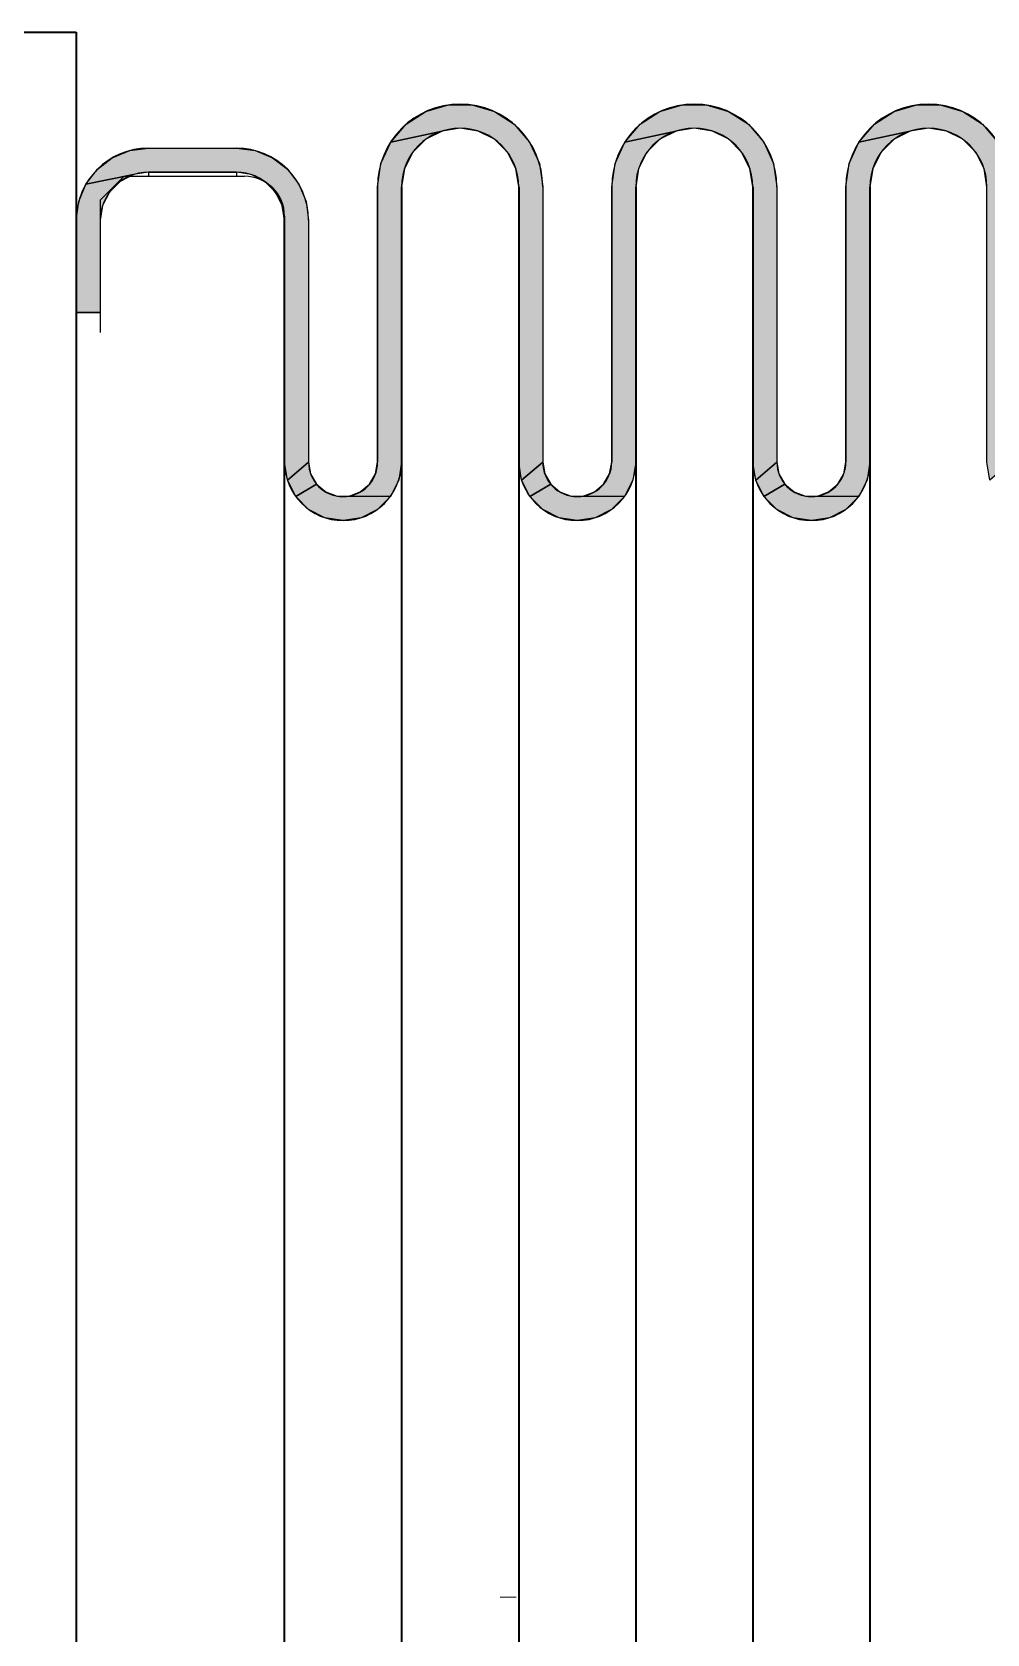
# Model space of a CAD drawing. Header units: millimetres. Extents: x -3183 to 3067, y 1033 to 2218.
# Drawn here: x -2808.56 to -2802.6, y 1899.43 to 1909.43 of the extents above; entities that cross this region are included whole.
import ezdxf

# ---------------------------------------------------------------- set-up
doc = ezdxf.new("R2010")
doc.units = ezdxf.units.MM
doc.linetypes.add('KRESKAKROPKA2', pattern=[12.7, 6.35, -3.175, 0, -3.175])
doc.layers.add('Kontury', color=7, linetype='Continuous', lineweight=35)
doc.layers.add('oś', color=7, linetype='KRESKAKROPKA2', lineweight=13)

# ---------------------------------------------------------------- blocks, each defined once
blk = doc.blocks.new('*U304')
at = {"color": 2, "linetype": 'Continuous', "extrusion": (0, 0, -1)}
for points in [[(-117.36, 246.525), (-119.566, 246.208), (-116.866, 246.208)], [(-117.923, 246.69), (-119.072, 246.525), (-117.36, 246.525)], [(-119.072, 246.525), (-119.566, 246.208), (-117.36, 246.525)], [(-119.072, 246.525), (-117.923, 246.69), (-118.509, 246.69)], [(-116.866, 246.208), (-117.764, 246.04), (-116.482, 245.764)], [(-116.866, 246.208), (-118.216, 246.111), (-117.764, 246.04)], [(-119.566, 246.208), (-118.216, 246.111), (-116.866, 246.208)], [(-119.566, 246.208), (-118.668, 246.04), (-118.216, 246.111)], [(-119.566, 246.208), (-119.95, 245.764), (-118.668, 246.04)], [(-118.668, 246.04), (-119.95, 245.764), (-119.075, 245.832)], [(-119.075, 245.832), (-119.95, 245.764), (-119.398, 245.509)], [(-119.95, 245.764), (-120.194, 245.231), (-119.398, 245.509)], [(-119.398, 245.509), (-120.194, 245.231), (-119.606, 245.101)], [(-120.194, 245.231), (-120.277, 244.65), (-119.606, 245.101)], [(-119.606, 245.101), (-120.277, 244.65), (-119.677, 244.65)], [(-119.677, 244.65), (-120.277, 237.773), (-119.677, 237.773)], [(-120.277, 244.65), (-120.277, 237.773), (-119.677, 244.65)], [(-120.277, 237.773), (-119.749, 237.321), (-119.677, 237.773)]]:
    blk.add_solid(points, dxfattribs=at)
blk = doc.blocks.new('*U305')
at = {"color": 2, "linetype": 'Continuous', "extrusion": (0, 0, -1)}
for points in [[(-123.206, 246.525), (-125.412, 246.208), (-122.712, 246.208)], [(-123.769, 246.69), (-124.918, 246.525), (-123.206, 246.525)], [(-124.918, 246.525), (-125.412, 246.208), (-123.206, 246.525)], [(-124.918, 246.525), (-123.769, 246.69), (-124.355, 246.69)], [(-122.712, 246.208), (-123.61, 246.04), (-122.328, 245.764)], [(-122.712, 246.208), (-124.062, 246.111), (-123.61, 246.04)], [(-125.412, 246.208), (-124.062, 246.111), (-122.712, 246.208)], [(-125.412, 246.208), (-124.514, 246.04), (-124.062, 246.111)], [(-125.412, 246.208), (-125.796, 245.764), (-124.514, 246.04)], [(-124.514, 246.04), (-125.796, 245.764), (-124.921, 245.832)], [(-124.921, 245.832), (-125.796, 245.764), (-125.245, 245.509)], [(-125.796, 245.764), (-126.04, 245.231), (-125.245, 245.509)], [(-125.245, 245.509), (-126.04, 245.231), (-125.452, 245.101)], [(-126.04, 245.231), (-126.124, 244.65), (-125.452, 245.101)], [(-125.452, 245.101), (-126.124, 244.65), (-125.524, 244.65)], [(-125.524, 244.65), (-126.124, 237.773), (-125.524, 237.773)], [(-126.124, 244.65), (-126.124, 237.773), (-125.524, 244.65)], [(-126.124, 237.773), (-125.595, 237.321), (-125.524, 237.773)]]:
    blk.add_solid(points, dxfattribs=at)
blk = doc.blocks.new('*U306')
at = {"color": 2, "linetype": 'Continuous', "extrusion": (0, 0, -1)}
for points in [[(-129.052, 246.525), (-131.258, 246.208), (-128.558, 246.208)], [(-129.615, 246.69), (-130.765, 246.525), (-129.052, 246.525)], [(-130.765, 246.525), (-131.258, 246.208), (-129.052, 246.525)], [(-130.765, 246.525), (-129.615, 246.69), (-130.202, 246.69)], [(-128.558, 246.208), (-129.457, 246.04), (-128.174, 245.764)], [(-128.558, 246.208), (-129.908, 246.111), (-129.457, 246.04)], [(-131.258, 246.208), (-129.908, 246.111), (-128.558, 246.208)], [(-131.258, 246.208), (-130.36, 246.04), (-129.908, 246.111)], [(-131.258, 246.208), (-131.643, 245.764), (-130.36, 246.04)], [(-130.36, 246.04), (-131.643, 245.764), (-130.767, 245.832)], [(-130.767, 245.832), (-131.643, 245.764), (-131.091, 245.509)], [(-131.643, 245.764), (-131.886, 245.231), (-131.091, 245.509)], [(-131.091, 245.509), (-131.886, 245.231), (-131.298, 245.101)], [(-131.886, 245.231), (-131.97, 244.65), (-131.298, 245.101)], [(-131.298, 245.101), (-131.97, 244.65), (-131.37, 244.65)], [(-131.37, 244.65), (-131.97, 237.773), (-131.37, 237.773)], [(-131.97, 244.65), (-131.97, 237.773), (-131.37, 244.65)], [(-131.97, 237.773), (-131.441, 237.321), (-131.37, 237.773)]]:
    blk.add_solid(points, dxfattribs=at)
blk = doc.blocks.new('*U310')
at = {"color": 2, "linetype": 'Continuous', "extrusion": (0, 0, -1)}
for points in [[(-117.764, 246.04), (-117.357, 245.832), (-116.482, 245.764)], [(-116.482, 245.764), (-117.034, 245.509), (-116.238, 245.231)], [(-117.357, 245.832), (-117.034, 245.509), (-116.482, 245.764)], [(-116.238, 245.231), (-116.826, 245.101), (-116.154, 244.65)], [(-117.034, 245.509), (-116.826, 245.101), (-116.238, 245.231)], [(-116.826, 245.101), (-116.754, 244.65), (-116.154, 244.65)], [(-116.154, 244.65), (-116.754, 237.773), (-116.154, 237.773)], [(-116.754, 244.65), (-116.754, 237.773), (-116.154, 244.65)], [(-116.154, 237.773), (-116.683, 237.321), (-116.102, 237.478)], [(-116.754, 237.773), (-116.683, 237.321), (-116.154, 237.773)], [(-115.953, 237.219), (-116.475, 236.914), (-115.724, 237.027)], [(-116.102, 237.478), (-116.683, 237.321), (-115.953, 237.219)], [(-116.683, 237.321), (-116.475, 236.914), (-115.953, 237.219)], [(-115.724, 237.027), (-116.475, 236.914), (-115.442, 236.924)]]:
    blk.add_solid(points, dxfattribs=at)
blk = doc.blocks.new('*U311')
at = {"color": 2, "linetype": 'Continuous', "extrusion": (0, 0, -1)}
for points in [[(-123.61, 246.04), (-123.203, 245.832), (-122.328, 245.764)], [(-122.328, 245.764), (-122.88, 245.509), (-122.084, 245.231)], [(-123.203, 245.832), (-122.88, 245.509), (-122.328, 245.764)], [(-122.084, 245.231), (-122.672, 245.101), (-122.001, 244.65)], [(-122.88, 245.509), (-122.672, 245.101), (-122.084, 245.231)], [(-122.672, 245.101), (-122.601, 244.65), (-122.001, 244.65)], [(-122.001, 244.65), (-122.601, 237.773), (-122.001, 237.773)], [(-122.601, 244.65), (-122.601, 237.773), (-122.001, 244.65)], [(-122.001, 237.773), (-122.529, 237.321), (-121.949, 237.478)], [(-122.601, 237.773), (-122.529, 237.321), (-122.001, 237.773)], [(-121.799, 237.219), (-122.321, 236.914), (-121.57, 237.027)], [(-121.949, 237.478), (-122.529, 237.321), (-121.799, 237.219)], [(-122.529, 237.321), (-122.321, 236.914), (-121.799, 237.219)], [(-121.57, 237.027), (-122.321, 236.914), (-121.289, 236.924)]]:
    blk.add_solid(points, dxfattribs=at)
blk = doc.blocks.new('*U312')
at = {"color": 2, "linetype": 'Continuous', "extrusion": (0, 0, -1)}
for points in [[(-129.457, 246.04), (-129.049, 245.832), (-128.174, 245.764)], [(-128.174, 245.764), (-128.726, 245.509), (-127.93, 245.231)], [(-129.049, 245.832), (-128.726, 245.509), (-128.174, 245.764)], [(-127.93, 245.231), (-128.518, 245.101), (-127.847, 244.65)], [(-128.726, 245.509), (-128.518, 245.101), (-127.93, 245.231)], [(-128.518, 245.101), (-128.447, 244.65), (-127.847, 244.65)], [(-127.847, 244.65), (-128.447, 237.773), (-127.847, 237.773)], [(-128.447, 244.65), (-128.447, 237.773), (-127.847, 244.65)], [(-127.847, 237.773), (-128.375, 237.321), (-127.795, 237.478)], [(-128.447, 237.773), (-128.375, 237.321), (-127.847, 237.773)], [(-127.645, 237.219), (-128.168, 236.914), (-127.416, 237.027)], [(-127.795, 237.478), (-128.375, 237.321), (-127.645, 237.219)], [(-128.375, 237.321), (-128.168, 236.914), (-127.645, 237.219)], [(-127.416, 237.027), (-128.168, 236.914), (-127.135, 236.924)]]:
    blk.add_solid(points, dxfattribs=at)
blk = doc.blocks.new('*U316')
at = {"color": 2, "linetype": 'Continuous', "extrusion": (0, 0, -1)}
for points in [[(-110.431, 245.611), (-113.097, 245.55), (-109.965, 245.55)], [(-113.097, 245.55), (-110.431, 245.611), (-112.631, 245.611)], [(-109.531, 245.37), (-113.904, 245.084), (-109.159, 245.084)], [(-109.965, 245.55), (-113.531, 245.37), (-109.531, 245.37)], [(-113.531, 245.37), (-113.904, 245.084), (-109.531, 245.37)], [(-113.097, 245.55), (-113.531, 245.37), (-109.965, 245.55)], [(-109.159, 245.084), (-110.061, 244.953), (-108.872, 244.711)], [(-109.159, 245.084), (-110.431, 245.011), (-110.061, 244.953)], [(-113.904, 245.084), (-110.431, 245.011), (-109.159, 245.084)], [(-113.904, 245.084), (-112.631, 245.011), (-110.431, 245.011)], [(-113.904, 245.084), (-113.002, 244.953), (-112.631, 245.011)], [(-113.904, 245.084), (-114.19, 244.711), (-113.002, 244.953)], [(-113.002, 244.953), (-114.19, 244.711), (-113.337, 244.782)], [(-113.337, 244.782), (-114.19, 244.711), (-113.602, 244.517)], [(-114.19, 244.711), (-114.37, 244.277), (-113.602, 244.517)], [(-113.602, 244.517), (-114.37, 244.277), (-113.773, 244.182)], [(-114.37, 244.277), (-114.431, 243.811), (-113.773, 244.182)], [(-113.773, 244.182), (-114.431, 243.811), (-113.831, 243.811)], [(-113.831, 243.811), (-114.431, 237.773), (-113.831, 237.773)], [(-114.431, 243.811), (-114.431, 237.773), (-113.831, 243.811)], [(-114.431, 237.773), (-113.903, 237.321), (-113.831, 237.773)]]:
    blk.add_solid(points, dxfattribs=at)
blk = doc.blocks.new('*U318')
at = {"color": 2, "linetype": 'Continuous', "extrusion": (0, 0, -1)}
for points in [[(-110.061, 244.953), (-109.726, 244.782), (-108.872, 244.711)], [(-108.872, 244.711), (-109.461, 244.517), (-108.693, 244.277)], [(-109.461, 244.517), (-109.29, 244.182), (-108.693, 244.277)], [(-109.726, 244.782), (-109.461, 244.517), (-108.872, 244.711)], [(-108.693, 244.277), (-109.29, 244.182), (-108.631, 243.811)], [(-109.29, 244.182), (-109.231, 243.811), (-108.631, 243.811)], [(-108.631, 243.811), (-109.231, 241.511), (-108.631, 241.511)], [(-109.231, 243.811), (-109.231, 241.511), (-108.631, 243.811)]]:
    blk.add_solid(points, dxfattribs=at)
blk = doc.blocks.new('*U320')
at = {"color": 2, "linetype": 'Continuous', "extrusion": (0, 0, -1)}
for points in [[(-114.431, 237.773), (-114.483, 237.478), (-113.903, 237.321)], [(-114.483, 237.478), (-114.633, 237.219), (-113.903, 237.321)], [(-113.903, 237.321), (-114.633, 237.219), (-114.11, 236.914)]]:
    blk.add_solid(points, dxfattribs=at)
blk = doc.blocks.new('*U321')
at = {"color": 2, "linetype": 'Continuous', "extrusion": (0, 0, -1)}
for points in [[(-120.277, 237.773), (-120.329, 237.478), (-119.749, 237.321)], [(-120.329, 237.478), (-120.479, 237.219), (-119.749, 237.321)], [(-119.749, 237.321), (-120.479, 237.219), (-119.957, 236.914)]]:
    blk.add_solid(points, dxfattribs=at)
blk = doc.blocks.new('*U322')
at = {"color": 2, "linetype": 'Continuous', "extrusion": (0, 0, -1)}
for points in [[(-126.124, 237.773), (-126.176, 237.478), (-125.595, 237.321)], [(-126.176, 237.478), (-126.325, 237.219), (-125.595, 237.321)], [(-125.595, 237.321), (-126.325, 237.219), (-125.803, 236.914)]]:
    blk.add_solid(points, dxfattribs=at)
blk = doc.blocks.new('*U327')
at = {"color": 2, "linetype": 'Continuous', "extrusion": (0, 0, -1)}
for points in [[(-114.633, 237.219), (-114.862, 237.027), (-114.11, 236.914)], [(-114.862, 237.027), (-115.143, 236.924), (-114.11, 236.914)], [(-115.442, 236.924), (-116.475, 236.914), (-114.11, 236.914)], [(-114.11, 236.914), (-115.143, 236.924), (-115.442, 236.924)], [(-114.11, 236.914), (-116.152, 236.59), (-114.434, 236.59)], [(-116.475, 236.914), (-116.152, 236.59), (-114.11, 236.914)], [(-114.434, 236.59), (-115.745, 236.383), (-114.841, 236.383)], [(-116.152, 236.59), (-115.745, 236.383), (-114.434, 236.59)], [(-115.745, 236.383), (-115.293, 236.311), (-114.841, 236.383)]]:
    blk.add_solid(points, dxfattribs=at)
blk = doc.blocks.new('*U328')
at = {"color": 2, "linetype": 'Continuous', "extrusion": (0, 0, -1)}
for points in [[(-120.479, 237.219), (-120.708, 237.027), (-119.957, 236.914)], [(-120.708, 237.027), (-120.989, 236.924), (-119.957, 236.914)], [(-121.289, 236.924), (-122.321, 236.914), (-119.957, 236.914)], [(-119.957, 236.914), (-120.989, 236.924), (-121.289, 236.924)], [(-119.957, 236.914), (-121.998, 236.59), (-120.28, 236.59)], [(-122.321, 236.914), (-121.998, 236.59), (-119.957, 236.914)], [(-120.28, 236.59), (-121.591, 236.383), (-120.687, 236.383)], [(-121.998, 236.59), (-121.591, 236.383), (-120.28, 236.59)], [(-121.591, 236.383), (-121.139, 236.311), (-120.687, 236.383)]]:
    blk.add_solid(points, dxfattribs=at)
blk = doc.blocks.new('*U329')
at = {"color": 2, "linetype": 'Continuous', "extrusion": (0, 0, -1)}
for points in [[(-126.325, 237.219), (-126.554, 237.027), (-125.803, 236.914)], [(-126.554, 237.027), (-126.836, 236.924), (-125.803, 236.914)], [(-127.135, 236.924), (-128.168, 236.914), (-125.803, 236.914)], [(-125.803, 236.914), (-126.836, 236.924), (-127.135, 236.924)], [(-125.803, 236.914), (-127.844, 236.59), (-126.126, 236.59)], [(-128.168, 236.914), (-127.844, 236.59), (-125.803, 236.914)], [(-126.126, 236.59), (-127.437, 236.383), (-126.534, 236.383)], [(-127.844, 236.59), (-127.437, 236.383), (-126.126, 236.59)], [(-127.437, 236.383), (-126.985, 236.311), (-126.534, 236.383)]]:
    blk.add_solid(points, dxfattribs=at)

msp = doc.modelspace()

# ---------------------------------------------------------------- linework, layer by layer
at = {"color": 2, "linetype": 'Continuous'}
for p, q in [((-2806.00569, 1908.80784), (-2806.10755, 1908.75595)), ((-2804.54415, 1908.80784), (-2804.64601, 1908.75595)), ((-2803.08262, 1908.80784), (-2803.18447, 1908.75595)), ((-2807.9554, 1908.68539), (-2807.83894, 1908.70073)), ((-2807.93164, 1908.53604), (-2808.01527, 1908.49343)), ((-2806.83894, 1906.74111), (-2806.82595, 1906.66745)), ((-2805.3774, 1906.74111), (-2805.36441, 1906.66745)), ((-2803.91586, 1906.74111), (-2803.90287, 1906.66745))]:
    msp.add_line(p, q, dxfattribs=at)
at = {"color": 7, "linetype": 'Continuous'}
for p, q in [((-2807.83894, 1908.70073), (-2807.28894, 1908.70073)), ((-2808.13894, 1908.37573), (-2807.98894, 1908.52573)), ((-2807.98894, 1908.52573), (-2807.23894, 1908.52573)), ((-2807.83894, 1908.55073), (-2807.83894, 1908.52573)), ((-2807.83894, 1908.55073), (-2807.28894, 1908.55073)), ((-2807.28894, 1908.55073), (-2807.28894, 1908.52573)), ((-2806.40817, 1908.46034), (-2806.40817, 1906.74111)), ((-2805.3774, 1908.46034), (-2805.3774, 1906.74111)), ((-2804.94663, 1908.46034), (-2804.94663, 1906.74111)), ((-2803.91586, 1908.46034), (-2803.91586, 1906.74111)), ((-2803.48509, 1908.46034), (-2803.48509, 1906.74111)), ((-2808.13894, 1908.37573), (-2808.13894, 1907.55073)), ((-2808.28894, 1908.25073), (-2808.28894, 1907.55073)), ((-2806.83894, 1908.25073), (-2806.83894, 1906.74111)), ((-2808.28894, 1907.67573), (-2808.13894, 1907.67573))]:
    msp.add_line(p, q, dxfattribs=at)
at = {"color": 2, "linetype": 'Continuous'}
for points in [[(-2806.10688, 1908.92915), (-2805.96613, 1908.97048), (-2805.81944, 1908.97048), (-2805.67868, 1908.92915), (-2805.55528, 1908.84984), (-2805.45921, 1908.73898), (-2805.39827, 1908.60554), (-2805.3774, 1908.46034), (-2805.3774, 1906.74111), (-2805.50951, 1906.6282), (-2805.5274, 1906.74111), (-2805.5274, 1908.46034), (-2805.54528, 1908.57325), (-2805.59718, 1908.67511), (-2805.67801, 1908.75595), (-2805.77987, 1908.80784), (-2805.89278, 1908.82573), (-2806.00569, 1908.80784), (-2806.32635, 1908.73898), (-2806.23029, 1908.84984), (-2806.10688, 1908.92915)], [(-2805.5274, 1908.46034), (-2805.54528, 1908.57325), (-2805.59718, 1908.67511), (-2805.67801, 1908.75595), (-2805.77987, 1908.80784), (-2805.89278, 1908.82573), (-2806.00569, 1908.80784), (-2806.32635, 1908.73898), (-2806.23029, 1908.84984), (-2806.10688, 1908.92915)], [(-2806.10688, 1908.92915), (-2805.96613, 1908.97048), (-2805.81944, 1908.97048), (-2805.67868, 1908.92915), (-2805.55528, 1908.84984), (-2805.45921, 1908.73898), (-2805.39827, 1908.60554), (-2805.3774, 1908.46034)], [(-2804.64534, 1908.92915), (-2804.50459, 1908.97048), (-2804.3579, 1908.97048), (-2804.21715, 1908.92915), (-2804.09374, 1908.84984), (-2803.99767, 1908.73898), (-2803.93674, 1908.60554), (-2803.91586, 1908.46034), (-2803.91586, 1906.74111), (-2804.04798, 1906.6282), (-2804.06586, 1906.74111), (-2804.06586, 1908.46034), (-2804.08374, 1908.57325), (-2804.13564, 1908.67511), (-2804.21648, 1908.75595), (-2804.31833, 1908.80784), (-2804.43124, 1908.82573), (-2804.54415, 1908.80784), (-2804.86481, 1908.73898), (-2804.76875, 1908.84984), (-2804.64534, 1908.92915)], [(-2804.06586, 1908.46034), (-2804.08374, 1908.57325), (-2804.13564, 1908.67511), (-2804.21648, 1908.75595), (-2804.31833, 1908.80784), (-2804.43124, 1908.82573), (-2804.54415, 1908.80784), (-2804.86481, 1908.73898), (-2804.76875, 1908.84984), (-2804.64534, 1908.92915)], [(-2804.64534, 1908.92915), (-2804.50459, 1908.97048), (-2804.3579, 1908.97048), (-2804.21715, 1908.92915), (-2804.09374, 1908.84984), (-2803.99767, 1908.73898), (-2803.93674, 1908.60554), (-2803.91586, 1908.46034)], [(-2803.1838, 1908.92915), (-2803.04305, 1908.97048), (-2802.89636, 1908.97048), (-2802.75561, 1908.92915), (-2802.6322, 1908.84984), (-2802.53614, 1908.73898), (-2802.4752, 1908.60554), (-2802.45432, 1908.46034), (-2802.45432, 1906.74111), (-2802.58644, 1906.6282), (-2802.60432, 1906.74111), (-2802.60432, 1908.46034), (-2802.6222, 1908.57325), (-2802.6741, 1908.67511), (-2802.75494, 1908.75595), (-2802.8568, 1908.80784), (-2802.96971, 1908.82573), (-2803.08262, 1908.80784), (-2803.40327, 1908.73898), (-2803.30721, 1908.84984), (-2803.1838, 1908.92915)], [(-2802.60432, 1908.46034), (-2802.6222, 1908.57325), (-2802.6741, 1908.67511), (-2802.75494, 1908.75595), (-2802.8568, 1908.80784), (-2802.96971, 1908.82573), (-2803.08262, 1908.80784), (-2803.40327, 1908.73898), (-2803.30721, 1908.84984), (-2803.1838, 1908.92915)], [(-2803.1838, 1908.92915), (-2803.04305, 1908.97048), (-2802.89636, 1908.97048), (-2802.75561, 1908.92915), (-2802.6322, 1908.84984), (-2802.53614, 1908.73898), (-2802.4752, 1908.60554), (-2802.45432, 1908.46034)], [(-2806.10755, 1908.75595), (-2806.18838, 1908.67511), (-2806.24028, 1908.57325), (-2806.25817, 1908.46034), (-2806.25817, 1906.74111), (-2806.27605, 1906.6282), (-2806.32795, 1906.52634), (-2806.58615, 1906.529), (-2806.51586, 1906.55458), (-2806.45856, 1906.60267), (-2806.42116, 1906.66745), (-2806.40817, 1906.74111), (-2806.40817, 1908.46034), (-2806.38729, 1908.60554), (-2806.32635, 1908.73898), (-2806.00569, 1908.80784), (-2806.10755, 1908.75595)], [(-2804.64601, 1908.75595), (-2804.72685, 1908.67511), (-2804.77875, 1908.57325), (-2804.79663, 1908.46034), (-2804.79663, 1906.74111), (-2804.81451, 1906.6282), (-2804.86641, 1906.52634), (-2805.12461, 1906.529), (-2805.05432, 1906.55458), (-2804.99702, 1906.60267), (-2804.95962, 1906.66745), (-2804.94663, 1906.74111), (-2804.94663, 1908.46034), (-2804.92575, 1908.60554), (-2804.86481, 1908.73898), (-2804.54415, 1908.80784), (-2804.64601, 1908.75595)], [(-2803.18447, 1908.75595), (-2803.26531, 1908.67511), (-2803.31721, 1908.57325), (-2803.33509, 1908.46034), (-2803.33509, 1906.74111), (-2803.35297, 1906.6282), (-2803.40487, 1906.52634), (-2803.66307, 1906.529), (-2803.59278, 1906.55458), (-2803.53548, 1906.60267), (-2803.49808, 1906.66745), (-2803.48509, 1906.74111), (-2803.48509, 1908.46034), (-2803.46421, 1908.60554), (-2803.40327, 1908.73898), (-2803.08262, 1908.80784), (-2803.18447, 1908.75595)], [(-2807.9554, 1908.68539), (-2807.83894, 1908.70073), (-2807.28894, 1908.70073), (-2807.17247, 1908.68539), (-2807.06394, 1908.64044), (-2806.97074, 1908.56893), (-2806.89922, 1908.47573), (-2806.85427, 1908.3672), (-2806.83894, 1908.25073), (-2806.83894, 1906.74111), (-2806.97105, 1906.6282), (-2806.98894, 1906.74111), (-2806.98894, 1908.25073), (-2807.00362, 1908.34343), (-2807.04623, 1908.42706), (-2807.1126, 1908.49343), (-2807.19623, 1908.53604), (-2807.28894, 1908.55073), (-2807.83894, 1908.55073), (-2807.93164, 1908.53604), (-2808.22865, 1908.47573), (-2808.15713, 1908.56893), (-2808.06394, 1908.64044), (-2807.9554, 1908.68539)], [(-2807.28894, 1908.70073), (-2807.17247, 1908.68539), (-2807.06394, 1908.64044), (-2806.97074, 1908.56893), (-2806.89922, 1908.47573), (-2806.85427, 1908.3672), (-2806.83894, 1908.25073)], [(-2806.40817, 1908.46034), (-2806.38729, 1908.60554), (-2806.32635, 1908.73898)], [(-2806.10755, 1908.75595), (-2806.18838, 1908.67511), (-2806.24028, 1908.57325), (-2806.25817, 1908.46034)], [(-2804.94663, 1908.46034), (-2804.92575, 1908.60554), (-2804.86481, 1908.73898)], [(-2804.64601, 1908.75595), (-2804.72685, 1908.67511), (-2804.77875, 1908.57325), (-2804.79663, 1908.46034)], [(-2803.48509, 1908.46034), (-2803.46421, 1908.60554), (-2803.40327, 1908.73898)], [(-2803.18447, 1908.75595), (-2803.26531, 1908.67511), (-2803.31721, 1908.57325), (-2803.33509, 1908.46034)], [(-2807.83894, 1908.55073), (-2807.93164, 1908.53604), (-2808.22865, 1908.47573), (-2808.15713, 1908.56893), (-2808.06394, 1908.64044), (-2807.9554, 1908.68539)], [(-2808.01527, 1908.49343), (-2808.08164, 1908.42706), (-2808.12425, 1908.34343), (-2808.13894, 1908.25073), (-2808.13894, 1907.67573), (-2808.28894, 1907.67573), (-2808.28894, 1908.25073), (-2808.2736, 1908.3672), (-2808.22865, 1908.47573), (-2807.93164, 1908.53604), (-2808.01527, 1908.49343)], [(-2806.98894, 1908.25073), (-2807.00362, 1908.34343), (-2807.04623, 1908.42706), (-2807.1126, 1908.49343), (-2807.19623, 1908.53604), (-2807.28894, 1908.55073)], [(-2808.28894, 1908.25073), (-2808.2736, 1908.3672), (-2808.22865, 1908.47573)], [(-2808.01527, 1908.49343), (-2808.08164, 1908.42706), (-2808.12425, 1908.34343), (-2808.13894, 1908.25073)], [(-2806.83894, 1906.74111), (-2806.97105, 1906.6282), (-2806.98894, 1906.74111)], [(-2806.82595, 1906.66745), (-2806.78855, 1906.60267), (-2806.91915, 1906.52634), (-2806.97105, 1906.6282), (-2806.83894, 1906.74111), (-2806.82595, 1906.66745)], [(-2806.25817, 1906.74111), (-2806.27605, 1906.6282), (-2806.32795, 1906.52634), (-2806.58615, 1906.529), (-2806.51586, 1906.55458), (-2806.45856, 1906.60267), (-2806.42116, 1906.66745), (-2806.40817, 1906.74111)], [(-2805.3774, 1906.74111), (-2805.50951, 1906.6282), (-2805.5274, 1906.74111)], [(-2805.36441, 1906.66745), (-2805.32701, 1906.60267), (-2805.45762, 1906.52634), (-2805.50951, 1906.6282), (-2805.3774, 1906.74111), (-2805.36441, 1906.66745)], [(-2804.79663, 1906.74111), (-2804.81451, 1906.6282), (-2804.86641, 1906.52634), (-2805.12461, 1906.529), (-2805.05432, 1906.55458), (-2804.99702, 1906.60267), (-2804.95962, 1906.66745), (-2804.94663, 1906.74111)], [(-2803.91586, 1906.74111), (-2804.04798, 1906.6282), (-2804.06586, 1906.74111)], [(-2803.90287, 1906.66745), (-2803.86547, 1906.60267), (-2803.99608, 1906.52634), (-2804.04798, 1906.6282), (-2803.91586, 1906.74111), (-2803.90287, 1906.66745)], [(-2803.33509, 1906.74111), (-2803.35297, 1906.6282), (-2803.40487, 1906.52634), (-2803.66307, 1906.529), (-2803.59278, 1906.55458), (-2803.53548, 1906.60267), (-2803.49808, 1906.66745), (-2803.48509, 1906.74111)], [(-2806.82595, 1906.66745), (-2806.78855, 1906.60267), (-2806.91915, 1906.52634), (-2806.97105, 1906.6282)], [(-2806.58615, 1906.529), (-2806.32795, 1906.52634), (-2806.40878, 1906.44551), (-2806.51064, 1906.39361), (-2806.62355, 1906.37573), (-2806.73646, 1906.39361), (-2806.83832, 1906.44551), (-2806.91915, 1906.52634), (-2806.78855, 1906.60267), (-2806.73124, 1906.55458), (-2806.66095, 1906.529), (-2806.58615, 1906.529)], [(-2806.78855, 1906.60267), (-2806.73124, 1906.55458), (-2806.66095, 1906.529), (-2806.58615, 1906.529)], [(-2805.36441, 1906.66745), (-2805.32701, 1906.60267), (-2805.45762, 1906.52634), (-2805.50951, 1906.6282)], [(-2805.12461, 1906.529), (-2804.86641, 1906.52634), (-2804.94725, 1906.44551), (-2805.0491, 1906.39361), (-2805.16201, 1906.37573), (-2805.27492, 1906.39361), (-2805.37678, 1906.44551), (-2805.45762, 1906.52634), (-2805.32701, 1906.60267), (-2805.26971, 1906.55458), (-2805.19941, 1906.529), (-2805.12461, 1906.529)], [(-2805.32701, 1906.60267), (-2805.26971, 1906.55458), (-2805.19941, 1906.529), (-2805.12461, 1906.529)], [(-2803.90287, 1906.66745), (-2803.86547, 1906.60267), (-2803.99608, 1906.52634), (-2804.04798, 1906.6282)], [(-2803.66307, 1906.529), (-2803.40487, 1906.52634), (-2803.48571, 1906.44551), (-2803.58756, 1906.39361), (-2803.70047, 1906.37573), (-2803.81338, 1906.39361), (-2803.91524, 1906.44551), (-2803.99608, 1906.52634), (-2803.86547, 1906.60267), (-2803.80817, 1906.55458), (-2803.73788, 1906.529), (-2803.66307, 1906.529)], [(-2803.86547, 1906.60267), (-2803.80817, 1906.55458), (-2803.73788, 1906.529), (-2803.66307, 1906.529)], [(-2806.32795, 1906.52634), (-2806.40878, 1906.44551), (-2806.51064, 1906.39361), (-2806.62355, 1906.37573), (-2806.73646, 1906.39361), (-2806.83832, 1906.44551), (-2806.91915, 1906.52634)], [(-2804.86641, 1906.52634), (-2804.94725, 1906.44551), (-2805.0491, 1906.39361), (-2805.16201, 1906.37573), (-2805.27492, 1906.39361), (-2805.37678, 1906.44551), (-2805.45762, 1906.52634)], [(-2803.40487, 1906.52634), (-2803.48571, 1906.44551), (-2803.58756, 1906.39361), (-2803.70047, 1906.37573), (-2803.81338, 1906.39361), (-2803.91524, 1906.44551), (-2803.99608, 1906.52634)]]:
    msp.add_lwpolyline(points, dxfattribs=at)
at = {"color": 7, "linetype": 'Continuous'}
for centre, radius, start, end in [((-2805.89278, 1908.46034), 0.51538, 0, 180), ((-2804.43124, 1908.46034), 0.51538, 0, 180), ((-2802.96971, 1908.46034), 0.51538, 0, 180), ((-2805.89278, 1908.46034), 0.36538, 0, 180), ((-2804.43124, 1908.46034), 0.36538, 0, 180), ((-2802.96971, 1908.46034), 0.36538, 0, 180), ((-2807.83894, 1908.25073), 0.45, 90, 180), ((-2807.28894, 1908.25073), 0.45, 0, 90), ((-2807.83894, 1908.25073), 0.3, 90, 180), ((-2807.28894, 1908.25073), 0.3, 0, 90), ((-2807.23894, 1908.27573), 0.25, 0, 90), ((-2806.62355, 1906.74111), 0.36538, 180, 0), ((-2806.62355, 1906.74111), 0.21538, 180, 0), ((-2805.16201, 1906.74111), 0.36538, 180, 0), ((-2805.16201, 1906.74111), 0.21538, 180, 0), ((-2803.70047, 1906.74111), 0.36538, 180, 0), ((-2803.70047, 1906.74111), 0.21538, 180, 0)]:
    msp.add_arc(centre, radius, start, end, dxfattribs=at)
at = {"layer": 'Kontury'}
for p, q in [((-2809.41394, 1909.42573), (-2808.28894, 1909.42573)), ((-2808.28894, 1909.42573), (-2808.28894, 1907.55073)), ((-2808.28894, 1907.55073), (-2808.28894, 1891.30073))]:
    msp.add_line(p, q, dxfattribs=at)
at = {"layer": 'Kontury', "color": 7, "linetype": 'Continuous'}
for p, q in [((-2806.25817, 1908.46034), (-2806.25817, 1890.39111)), ((-2805.5274, 1908.46034), (-2805.5274, 1890.39111)), ((-2804.79663, 1908.46034), (-2804.79663, 1890.39111)), ((-2804.06586, 1908.46034), (-2804.06586, 1890.39111)), ((-2803.33509, 1908.46034), (-2803.33509, 1890.39111)), ((-2806.98894, 1890.57573), (-2806.98894, 1908.27573))]:
    msp.add_line(p, q, dxfattribs=at)
at = {"layer": 'oś'}
msp.add_line((-2668.0176, 1899.65453), (-2862.21873, 1899.65453), dxfattribs=at)

# ---------------------------------------------------------------- block references
at = {"color": 2, "linetype": 'Continuous', "xscale": 0.25, "yscale": 0.25, "zscale": 0.25}
for name in ['*U304', '*U305', '*U306', '*U310', '*U311', '*U312', '*U316', '*U318', '*U320', '*U321', '*U322', '*U327', '*U328', '*U329']:
    msp.add_blockref(name, (-2835.44677, 1847.2979), dxfattribs=at)

doc.saveas('drawing.dxf')
